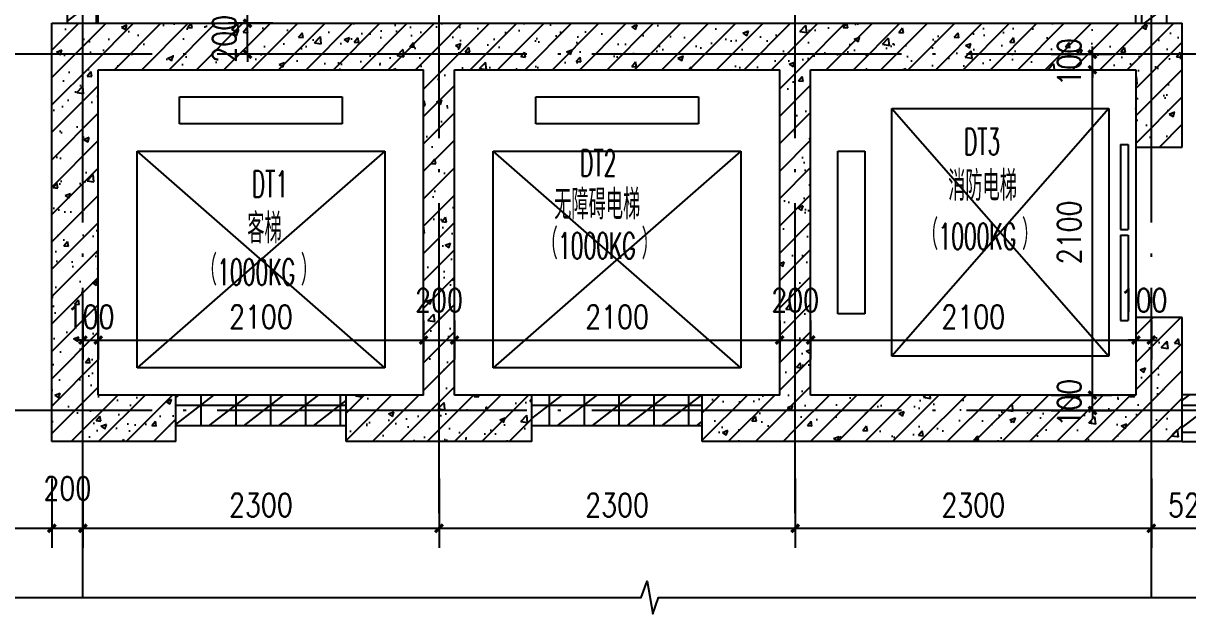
# Model space of a CAD drawing. Extents: x 718358 to 1668613, y -348838 to -159582.
# Drawn here: x 785426 to 792946, y -195072 to -191260 of the extents above; entities that cross this region are included whole.
import ezdxf

# ---------------------------------------------------------------- set-up
doc = ezdxf.new("R2010")
doc.units = 0
doc.header["$LTSCALE"] = 1000
doc.linetypes.add('DOTE', pattern=[2.42, 2, -0.2, 0.02, -0.2])
for name, color, linetype in [('建-墙体', 2, 'Continuous'), ('建-尺寸', 73, 'Continuous'), ('建-影线', 8, 'Continuous'), ('建-房间名', 7, 'Continuous'), ('建-柱子', 6, 'Continuous'), ('建-楼梯', 4, 'Continuous'), ('建-符号', 3, 'Continuous'), ('建-轴网', 14, 'DOTE'), ('建-门窗', 4, 'Continuous')]:
    doc.layers.add(name, color=color, linetype=linetype)
doc.styles.add('DIM_FONT', font='SIMPLEX.shx', dxfattribs={"width": 0.8, "bigfont": 'GBCBIG.shx'})
doc.dimstyles.new('DIMN50', dxfattribs={"dimscale": 0.5, "dimtxt": 300, "dimasz": 100, "dimexe": 250, "dimexo": 300, "dimgap": 150, "dimtad": 1, "dimdec": 0, "dimzin": 0, "dimdsep": 46, "dimtxsty": 'DIM_FONT', "dimblk": 'ARCHTICK', "dimcen": 0.09, "dimdle": 1, "dimclrt": 7, "dimazin": 2, "dimtfac": 1, "dimtdec": 0, "dimtix": 1, "dimtmove": 2, "dimatfit": 3, "dimldrblk": 'ARCHTICK', "dimfxl": 1, "dimtolj": 1, "dimtzin": 0, "dimarcsym": 0})
pattern_1 = [(0, (0, 0), (0, 175), []), (37.875, (200, 0), (-84.807639, 109.038328), []), (90, (200, 0), (-225, 1e-14), [])]
pattern_2 = [(45, (0, 0), (-88.388348, 88.388348), []), (50, (0, 0), (358.63009, -31.37607), [37.5, -412.5]), (355, (0, 0), (-69.37567, 376.09607), [30, -330]), (100.4514, (29.9, -2.6), (289.25469, 344.71977), [31.8701, -350.57106]), (46.1842, (0, 100), (533.62052, -82.7595), [56.25, -618.75]), (96.6356, (44.47, 93.1), (467.33135, 487.05894), [47.80514, -525.8565]), (351.1842, (0, 100), (467.33097, 487.0593), [45, -495]), (21, (50, 75), (298.45353, -201.30945), [37.5, -412.5]), (326, (50, 75), (121.65767, 362.57502), [30, -330]), (71.4514, (74.87, 58.22), (420.11131, 161.26525), [31.8701, -350.57106]), (37.5, (0, 0), (6.079928, 166.446927), [0, -326, 0, -335, 0, -331.25]), (7.5, (0, 0), (131.53477, 197.205856), [0, -191, 0, -318.5, 0, -126.25]), (327.5, (-111.5, 0), (266.911218, -11.277436), [0, -125, 0, -390, 0, -517.5]), (317.5, (-161.5, 0), (291.593085, 50.05249), [0, -162.5, 0, -259, 0, -367.5])]

# ---------------------------------------------------------------- blocks, each defined once
blk = doc.blocks.new('_ArchTick')
at = {"color": 0, "linetype": 'ByBlock', "const_width": 0.4}
blk.add_lwpolyline([(-0.5, -0.5), (0.5, 0.5)], dxfattribs=at)
blk = doc.blocks.new('*D1010')
at = {"layer": 'Defpoints', "color": 0, "transparency": 16777216}
for p in [(785810.9, -193029.2), (785910.9, -193029.2), (785910.9, -193305.5)]:
    blk.add_point(p, dxfattribs=at)
at = {"layer": '建-尺寸', "color": 0, "lineweight": -2, "transparency": 16777216}
for p, q in [((785810.9, -193179.2), (785810.9, -193430.5)), ((785910.9, -193179.2), (785910.9, -193430.5)), ((785810.9, -193305.5), (785760.9, -193305.5)), ((785810.9, -193305.5), (785910.9, -193305.5)), ((785910.9, -193305.5), (785960.9, -193305.5))]:
    blk.add_line(p, q, dxfattribs=at)
at = {"layer": '建-尺寸', "color": 0, "lineweight": -2, "transparency": 16777216, "xscale": 50, "yscale": 50, "zscale": 50}
blk.add_blockref('_ArchTick', (785810.9, -193305.5), dxfattribs=at)
at = {"layer": '建-尺寸', "color": 0, "lineweight": -2, "transparency": 16777216, "xscale": 50, "yscale": 50, "zscale": 50, "rotation": 180}
blk.add_blockref('_ArchTick', (785910.9, -193305.5), dxfattribs=at)
at = {"layer": '建-尺寸', "color": 7, "transparency": 16777216, "insert": (785860.9, -193155.5), "char_height": 150, "attachment_point": 5, "style": 'DIM_FONT'}
blk.add_mtext('\\A1;100', dxfattribs=at)
blk = doc.blocks.new('*D1011')
at = {"layer": 'Defpoints', "color": 0, "transparency": 16777216}
for p in [(785910.9, -193029.2), (788010.9, -193029.2), (788010.9, -193305.5)]:
    blk.add_point(p, dxfattribs=at)
at = {"layer": '建-尺寸', "color": 0, "lineweight": -2, "transparency": 16777216}
for p, q in [((785910.9, -193179.2), (785910.9, -193430.5)), ((788010.9, -193179.2), (788010.9, -193430.5)), ((785910.4, -193305.5), (788011.4, -193305.5))]:
    blk.add_line(p, q, dxfattribs=at)
at = {"layer": '建-尺寸', "color": 0, "lineweight": -2, "transparency": 16777216, "xscale": 50, "yscale": 50, "zscale": 50, "rotation": 180}
blk.add_blockref('_ArchTick', (785910.9, -193305.5), dxfattribs=at)
at = {"layer": '建-尺寸', "color": 0, "lineweight": -2, "transparency": 16777216, "xscale": 50, "yscale": 50, "zscale": 50}
blk.add_blockref('_ArchTick', (788010.9, -193305.5), dxfattribs=at)
at = {"layer": '建-尺寸', "color": 7, "transparency": 16777216, "insert": (786960.9, -193155.5), "char_height": 150, "attachment_point": 5, "style": 'DIM_FONT'}
blk.add_mtext('\\A1;2100', dxfattribs=at)
blk = doc.blocks.new('*D1012')
at = {"layer": 'Defpoints', "color": 0, "transparency": 16777216}
for p in [(788010.9, -193029.2), (788210.9, -193029.2), (788210.9, -193305.5)]:
    blk.add_point(p, dxfattribs=at)
at = {"layer": '建-尺寸', "color": 0, "lineweight": -2, "transparency": 16777216}
for p, q in [((788010.9, -193179.2), (788010.9, -193430.5)), ((788210.9, -193179.2), (788210.9, -193430.5)), ((788010.4, -193305.5), (788211.4, -193305.5))]:
    blk.add_line(p, q, dxfattribs=at)
at = {"layer": '建-尺寸', "color": 0, "lineweight": -2, "transparency": 16777216, "xscale": 50, "yscale": 50, "zscale": 50, "rotation": 180}
blk.add_blockref('_ArchTick', (788010.9, -193305.5), dxfattribs=at)
at = {"layer": '建-尺寸', "color": 0, "lineweight": -2, "transparency": 16777216, "xscale": 50, "yscale": 50, "zscale": 50}
blk.add_blockref('_ArchTick', (788210.9, -193305.5), dxfattribs=at)
at = {"layer": '建-尺寸', "color": 7, "transparency": 16777216, "insert": (788110.9, -193048), "char_height": 150, "attachment_point": 5, "style": 'DIM_FONT'}
blk.add_mtext('\\A1;200', dxfattribs=at)
blk = doc.blocks.new('*D1013')
at = {"layer": 'Defpoints', "color": 0, "transparency": 16777216}
for p in [(788210.9, -193029.2), (790310.9, -193029.2), (790310.9, -193305.5)]:
    blk.add_point(p, dxfattribs=at)
at = {"layer": '建-尺寸', "color": 0, "lineweight": -2, "transparency": 16777216}
for p, q in [((788210.9, -193179.2), (788210.9, -193430.5)), ((790310.9, -193179.2), (790310.9, -193430.5)), ((788210.4, -193305.5), (790311.4, -193305.5))]:
    blk.add_line(p, q, dxfattribs=at)
at = {"layer": '建-尺寸', "color": 0, "lineweight": -2, "transparency": 16777216, "xscale": 50, "yscale": 50, "zscale": 50, "rotation": 180}
blk.add_blockref('_ArchTick', (788210.9, -193305.5), dxfattribs=at)
at = {"layer": '建-尺寸', "color": 0, "lineweight": -2, "transparency": 16777216, "xscale": 50, "yscale": 50, "zscale": 50}
blk.add_blockref('_ArchTick', (790310.9, -193305.5), dxfattribs=at)
at = {"layer": '建-尺寸', "color": 7, "transparency": 16777216, "insert": (789260.9, -193155.5), "char_height": 150, "attachment_point": 5, "style": 'DIM_FONT'}
blk.add_mtext('\\A1;2100', dxfattribs=at)
blk = doc.blocks.new('*D1014')
at = {"layer": 'Defpoints', "color": 0, "transparency": 16777216}
for p in [(790310.9, -193029.2), (790510.9, -193029.2), (790510.9, -193305.5)]:
    blk.add_point(p, dxfattribs=at)
at = {"layer": '建-尺寸', "color": 0, "lineweight": -2, "transparency": 16777216}
for p, q in [((790310.9, -193179.2), (790310.9, -193430.5)), ((790510.9, -193179.2), (790510.9, -193430.5)), ((790310.4, -193305.5), (790511.4, -193305.5))]:
    blk.add_line(p, q, dxfattribs=at)
at = {"layer": '建-尺寸', "color": 0, "lineweight": -2, "transparency": 16777216, "xscale": 50, "yscale": 50, "zscale": 50, "rotation": 180}
blk.add_blockref('_ArchTick', (790310.9, -193305.5), dxfattribs=at)
at = {"layer": '建-尺寸', "color": 0, "lineweight": -2, "transparency": 16777216, "xscale": 50, "yscale": 50, "zscale": 50}
blk.add_blockref('_ArchTick', (790510.9, -193305.5), dxfattribs=at)
at = {"layer": '建-尺寸', "color": 7, "transparency": 16777216, "insert": (790410.9, -193048), "char_height": 150, "attachment_point": 5, "style": 'DIM_FONT'}
blk.add_mtext('\\A1;200', dxfattribs=at)
blk = doc.blocks.new('*D1015')
at = {"layer": 'Defpoints', "color": 0, "transparency": 16777216}
for p in [(790510.9, -193029.2), (792610.9, -193029.2), (792610.9, -193305.5)]:
    blk.add_point(p, dxfattribs=at)
at = {"layer": '建-尺寸', "color": 0, "lineweight": -2, "transparency": 16777216}
for p, q in [((790510.9, -193179.2), (790510.9, -193430.5)), ((792610.9, -193179.2), (792610.9, -193430.5)), ((790510.4, -193305.5), (792611.4, -193305.5))]:
    blk.add_line(p, q, dxfattribs=at)
at = {"layer": '建-尺寸', "color": 0, "lineweight": -2, "transparency": 16777216, "xscale": 50, "yscale": 50, "zscale": 50, "rotation": 180}
blk.add_blockref('_ArchTick', (790510.9, -193305.5), dxfattribs=at)
at = {"layer": '建-尺寸', "color": 0, "lineweight": -2, "transparency": 16777216, "xscale": 50, "yscale": 50, "zscale": 50}
blk.add_blockref('_ArchTick', (792610.9, -193305.5), dxfattribs=at)
at = {"layer": '建-尺寸', "color": 7, "transparency": 16777216, "insert": (791560.9, -193155.5), "char_height": 150, "attachment_point": 5, "style": 'DIM_FONT'}
blk.add_mtext('\\A1;2100', dxfattribs=at)
blk = doc.blocks.new('*D1016')
at = {"layer": 'Defpoints', "color": 0, "transparency": 16777216}
for p in [(792610.9, -193029.2), (792710.9, -193029.2), (792710.9, -193305.5)]:
    blk.add_point(p, dxfattribs=at)
at = {"layer": '建-尺寸', "color": 0, "lineweight": -2, "transparency": 16777216}
for p, q in [((792610.9, -193179.2), (792610.9, -193430.5)), ((792710.9, -193179.2), (792710.9, -193430.5)), ((792610.9, -193305.5), (792560.9, -193305.5)), ((792610.9, -193305.5), (792710.9, -193305.5)), ((792710.9, -193305.5), (792760.9, -193305.5))]:
    blk.add_line(p, q, dxfattribs=at)
at = {"layer": '建-尺寸', "color": 0, "lineweight": -2, "transparency": 16777216, "xscale": 50, "yscale": 50, "zscale": 50}
blk.add_blockref('_ArchTick', (792610.9, -193305.5), dxfattribs=at)
at = {"layer": '建-尺寸', "color": 0, "lineweight": -2, "transparency": 16777216, "xscale": 50, "yscale": 50, "zscale": 50, "rotation": 180}
blk.add_blockref('_ArchTick', (792710.9, -193305.5), dxfattribs=at)
at = {"layer": '建-尺寸', "color": 7, "transparency": 16777216, "insert": (792660.9, -193048), "char_height": 150, "attachment_point": 5, "style": 'DIM_FONT'}
blk.add_mtext('\\A1;100', dxfattribs=at)
blk = doc.blocks.new('*D1017')
at = {"layer": 'Defpoints', "color": 0, "transparency": 16777216}
for p in [(791913, -193660.3), (792330.4, -193660.3), (791913, -193760.4)]:
    blk.add_point(p, dxfattribs=at)
at = {"layer": '建-尺寸', "color": 0, "lineweight": -2, "transparency": 16777216}
for p, q in [((792330.4, -193660.3), (792330.4, -193610.3)), ((792063, -193660.3), (792455.4, -193660.3)), ((792330.4, -193760.4), (792330.4, -193660.3)), ((792063, -193760.4), (792455.4, -193760.4)), ((792330.4, -193760.4), (792330.4, -193810.4))]:
    blk.add_line(p, q, dxfattribs=at)
at = {"layer": '建-尺寸', "color": 0, "lineweight": -2, "transparency": 16777216, "xscale": 50, "yscale": 50, "zscale": 50}
for p, rotation in [((792330.4, -193660.3), 270), ((792330.4, -193760.4), 90)]:
    blk.add_blockref('_ArchTick', p, dxfattribs=dict(at, rotation=rotation))
at = {"layer": '建-尺寸', "color": 7, "transparency": 16777216, "insert": (792180.4, -193710.4), "char_height": 150, "attachment_point": 5, "rotation": 90, "style": 'DIM_FONT'}
blk.add_mtext('\\A1;100', dxfattribs=at)
blk = doc.blocks.new('*D1018')
at = {"layer": 'Defpoints', "color": 0, "transparency": 16777216}
for p in [(791913, -191560.3), (792330.4, -191560.3), (791913, -193660.3)]:
    blk.add_point(p, dxfattribs=at)
at = {"layer": '建-尺寸', "color": 0, "lineweight": -2, "transparency": 16777216}
for p, q in [((792063, -191560.3), (792455.4, -191560.3)), ((792330.4, -193660.8), (792330.4, -191559.8)), ((792063, -193660.3), (792455.4, -193660.3))]:
    blk.add_line(p, q, dxfattribs=at)
at = {"layer": '建-尺寸', "color": 0, "lineweight": -2, "transparency": 16777216, "xscale": 50, "yscale": 50, "zscale": 50}
for p, rotation in [((792330.4, -191560.3), 90), ((792330.4, -193660.3), 270)]:
    blk.add_blockref('_ArchTick', p, dxfattribs=dict(at, rotation=rotation))
at = {"layer": '建-尺寸', "color": 7, "transparency": 16777216, "insert": (792180.4, -192610.3), "char_height": 150, "attachment_point": 5, "rotation": 90, "style": 'DIM_FONT'}
blk.add_mtext('\\A1;2100', dxfattribs=at)
blk = doc.blocks.new('*D1019')
at = {"layer": 'Defpoints', "color": 0, "transparency": 16777216}
for p in [(791913, -191460.1), (792330.4, -191460.1), (791913, -191560.3)]:
    blk.add_point(p, dxfattribs=at)
at = {"layer": '建-尺寸', "color": 0, "lineweight": -2, "transparency": 16777216}
for p, q in [((792330.4, -191460.1), (792330.4, -191410.1)), ((792063, -191460.1), (792455.4, -191460.1)), ((792330.4, -191560.3), (792330.4, -191460.1)), ((792063, -191560.3), (792455.4, -191560.3)), ((792330.4, -191560.3), (792330.4, -191610.3))]:
    blk.add_line(p, q, dxfattribs=at)
at = {"layer": '建-尺寸', "color": 0, "lineweight": -2, "transparency": 16777216, "xscale": 50, "yscale": 50, "zscale": 50}
for p, rotation in [((792330.4, -191460.1), 270), ((792330.4, -191560.3), 90)]:
    blk.add_blockref('_ArchTick', p, dxfattribs=dict(at, rotation=rotation))
at = {"layer": '建-尺寸', "color": 7, "transparency": 16777216, "insert": (792180.4, -191510.2), "char_height": 150, "attachment_point": 5, "rotation": 90, "style": 'DIM_FONT'}
blk.add_mtext('\\A1;100', dxfattribs=at)
blk = doc.blocks.new('*D1028')
at = {"layer": 'Defpoints', "color": 0, "transparency": 16777216}
for p in [(792710.9, -194049.2), (793235.9, -194049.2), (793235.9, -194521)]:
    blk.add_point(p, dxfattribs=at)
at = {"layer": '建-尺寸', "color": 0, "lineweight": -2, "transparency": 16777216}
for p, q in [((792710.9, -194199.2), (792710.9, -194646)), ((793235.9, -194199.2), (793235.9, -194646)), ((792710.4, -194521), (793236.4, -194521))]:
    blk.add_line(p, q, dxfattribs=at)
at = {"layer": '建-尺寸', "color": 0, "lineweight": -2, "transparency": 16777216, "xscale": 50, "yscale": 50, "zscale": 50, "rotation": 180}
blk.add_blockref('_ArchTick', (792710.9, -194521), dxfattribs=at)
at = {"layer": '建-尺寸', "color": 0, "lineweight": -2, "transparency": 16777216, "xscale": 50, "yscale": 50, "zscale": 50}
blk.add_blockref('_ArchTick', (793235.9, -194521), dxfattribs=at)
at = {"layer": '建-尺寸', "color": 7, "transparency": 16777216, "insert": (792973.4, -194371), "char_height": 150, "attachment_point": 5, "style": 'DIM_FONT'}
blk.add_mtext('\\A1;525', dxfattribs=at)
blk = doc.blocks.new('*D1029')
at = {"layer": 'Defpoints', "color": 0, "transparency": 16777216}
for p in [(790410.9, -194049.2), (792710.9, -194049.2), (792710.9, -194521)]:
    blk.add_point(p, dxfattribs=at)
at = {"layer": '建-尺寸', "color": 0, "lineweight": -2, "transparency": 16777216}
for p, q in [((790410.9, -194199.2), (790410.9, -194646)), ((792710.9, -194199.2), (792710.9, -194646)), ((790410.4, -194521), (792711.4, -194521))]:
    blk.add_line(p, q, dxfattribs=at)
at = {"layer": '建-尺寸', "color": 0, "lineweight": -2, "transparency": 16777216, "xscale": 50, "yscale": 50, "zscale": 50, "rotation": 180}
blk.add_blockref('_ArchTick', (790410.9, -194521), dxfattribs=at)
at = {"layer": '建-尺寸', "color": 0, "lineweight": -2, "transparency": 16777216, "xscale": 50, "yscale": 50, "zscale": 50}
blk.add_blockref('_ArchTick', (792710.9, -194521), dxfattribs=at)
at = {"layer": '建-尺寸', "color": 7, "transparency": 16777216, "insert": (791560.9, -194371), "char_height": 150, "attachment_point": 5, "style": 'DIM_FONT'}
blk.add_mtext('\\A1;2300', dxfattribs=at)
blk = doc.blocks.new('*D1030')
at = {"layer": 'Defpoints', "color": 0, "transparency": 16777216}
for p in [(788110.9, -194049.2), (790410.9, -194049.2), (790410.9, -194521)]:
    blk.add_point(p, dxfattribs=at)
at = {"layer": '建-尺寸', "color": 0, "lineweight": -2, "transparency": 16777216}
for p, q in [((788110.9, -194199.2), (788110.9, -194646)), ((790410.9, -194199.2), (790410.9, -194646)), ((788110.4, -194521), (790411.4, -194521))]:
    blk.add_line(p, q, dxfattribs=at)
at = {"layer": '建-尺寸', "color": 0, "lineweight": -2, "transparency": 16777216, "xscale": 50, "yscale": 50, "zscale": 50, "rotation": 180}
blk.add_blockref('_ArchTick', (788110.9, -194521), dxfattribs=at)
at = {"layer": '建-尺寸', "color": 0, "lineweight": -2, "transparency": 16777216, "xscale": 50, "yscale": 50, "zscale": 50}
blk.add_blockref('_ArchTick', (790410.9, -194521), dxfattribs=at)
at = {"layer": '建-尺寸', "color": 7, "transparency": 16777216, "insert": (789260.9, -194371), "char_height": 150, "attachment_point": 5, "style": 'DIM_FONT'}
blk.add_mtext('\\A1;2300', dxfattribs=at)
blk = doc.blocks.new('*D1031')
at = {"layer": 'Defpoints', "color": 0, "transparency": 16777216}
for p in [(785810.9, -194049.2), (788110.9, -194049.2), (788110.9, -194521)]:
    blk.add_point(p, dxfattribs=at)
at = {"layer": '建-尺寸', "color": 0, "lineweight": -2, "transparency": 16777216}
for p, q in [((785810.9, -194199.2), (785810.9, -194646)), ((788110.9, -194199.2), (788110.9, -194646)), ((785810.4, -194521), (788111.4, -194521))]:
    blk.add_line(p, q, dxfattribs=at)
at = {"layer": '建-尺寸', "color": 0, "lineweight": -2, "transparency": 16777216, "xscale": 50, "yscale": 50, "zscale": 50, "rotation": 180}
blk.add_blockref('_ArchTick', (785810.9, -194521), dxfattribs=at)
at = {"layer": '建-尺寸', "color": 0, "lineweight": -2, "transparency": 16777216, "xscale": 50, "yscale": 50, "zscale": 50}
blk.add_blockref('_ArchTick', (788110.9, -194521), dxfattribs=at)
at = {"layer": '建-尺寸', "color": 7, "transparency": 16777216, "insert": (786960.9, -194371), "char_height": 150, "attachment_point": 5, "style": 'DIM_FONT'}
blk.add_mtext('\\A1;2300', dxfattribs=at)
blk = doc.blocks.new('*D1032')
at = {"layer": 'Defpoints', "color": 0, "transparency": 16777216}
for p in [(785610.9, -194049.2), (785810.9, -194049.2), (785810.9, -194521)]:
    blk.add_point(p, dxfattribs=at)
at = {"layer": '建-尺寸', "color": 0, "lineweight": -2, "transparency": 16777216}
for p, q in [((785610.9, -194199.2), (785610.9, -194646)), ((785810.9, -194199.2), (785810.9, -194646)), ((785610.4, -194521), (785811.4, -194521))]:
    blk.add_line(p, q, dxfattribs=at)
at = {"layer": '建-尺寸', "color": 0, "lineweight": -2, "transparency": 16777216, "xscale": 50, "yscale": 50, "zscale": 50, "rotation": 180}
blk.add_blockref('_ArchTick', (785610.9, -194521), dxfattribs=at)
at = {"layer": '建-尺寸', "color": 0, "lineweight": -2, "transparency": 16777216, "xscale": 50, "yscale": 50, "zscale": 50}
blk.add_blockref('_ArchTick', (785810.9, -194521), dxfattribs=at)
at = {"layer": '建-尺寸', "color": 7, "transparency": 16777216, "insert": (785710.9, -194263.5), "char_height": 150, "attachment_point": 5, "style": 'DIM_FONT'}
blk.add_mtext('\\A1;200', dxfattribs=at)
blk = doc.blocks.new('*D1033')
at = {"layer": 'Defpoints', "color": 0, "transparency": 16777216}
for p in [(784310.9, -194049.2), (785610.9, -194049.2), (785610.9, -194521)]:
    blk.add_point(p, dxfattribs=at)
at = {"layer": '建-尺寸', "color": 0, "lineweight": -2, "transparency": 16777216}
for p, q in [((784310.9, -194199.2), (784310.9, -194646)), ((785610.9, -194199.2), (785610.9, -194646)), ((784310.4, -194521), (785611.4, -194521))]:
    blk.add_line(p, q, dxfattribs=at)
at = {"layer": '建-尺寸', "color": 0, "lineweight": -2, "transparency": 16777216, "xscale": 50, "yscale": 50, "zscale": 50, "rotation": 180}
blk.add_blockref('_ArchTick', (784310.9, -194521), dxfattribs=at)
at = {"layer": '建-尺寸', "color": 0, "lineweight": -2, "transparency": 16777216, "xscale": 50, "yscale": 50, "zscale": 50}
blk.add_blockref('_ArchTick', (785610.9, -194521), dxfattribs=at)
at = {"layer": '建-尺寸', "color": 7, "transparency": 16777216, "insert": (784960.9, -194371), "char_height": 150, "attachment_point": 5, "style": 'DIM_FONT'}
blk.add_mtext('\\A1;1300', dxfattribs=at)
blk = doc.blocks.new('*D3348')
at = {"layer": 'Defpoints', "color": 0, "transparency": 16777216}
for p in [(786874.1, -190060.1), (787187.8, -190060.1), (787187.8, -191260.3)]:
    blk.add_point(p, dxfattribs=at)
at = {"layer": '建-尺寸', "color": 0, "lineweight": -2, "transparency": 16777216}
for p, q in [((787037.8, -190060.1), (786749.1, -190060.1)), ((786874.1, -191260.8), (786874.1, -190059.6)), ((787037.8, -191260.3), (786749.1, -191260.3))]:
    blk.add_line(p, q, dxfattribs=at)
at = {"layer": '建-尺寸', "color": 0, "lineweight": -2, "transparency": 16777216, "xscale": 50, "yscale": 50, "zscale": 50}
for p, rotation in [((786874.1, -190060.1), 90), ((786874.1, -191260.3), 270)]:
    blk.add_blockref('_ArchTick', p, dxfattribs=dict(at, rotation=rotation))
at = {"layer": '建-尺寸', "color": 7, "transparency": 16777216, "insert": (786724.1, -190660.2), "char_height": 150, "attachment_point": 5, "rotation": 90, "style": 'DIM_FONT'}
blk.add_mtext('\\A1;1200', dxfattribs=at)
blk = doc.blocks.new('*D3349')
at = {"layer": 'Defpoints', "color": 0, "transparency": 16777216}
for p in [(786874.1, -191260.3), (787187.8, -191260.3), (787187.8, -191460.1)]:
    blk.add_point(p, dxfattribs=at)
at = {"layer": '建-尺寸', "color": 0, "lineweight": -2, "transparency": 16777216}
for p, q in [((786874.1, -191260.3), (786874.1, -191210.3)), ((787037.8, -191260.3), (786749.1, -191260.3)), ((786874.1, -191460.1), (786874.1, -191260.3)), ((787037.8, -191460.1), (786749.1, -191460.1)), ((786874.1, -191460.1), (786874.1, -191510.1))]:
    blk.add_line(p, q, dxfattribs=at)
at = {"layer": '建-尺寸', "color": 0, "lineweight": -2, "transparency": 16777216, "xscale": 50, "yscale": 50, "zscale": 50}
for p, rotation in [((786874.1, -191260.3), 270), ((786874.1, -191460.1), 90)]:
    blk.add_blockref('_ArchTick', p, dxfattribs=dict(at, rotation=rotation))
at = {"layer": '建-尺寸', "color": 7, "transparency": 16777216, "insert": (786724.1, -191360.2), "char_height": 150, "attachment_point": 5, "rotation": 90, "style": 'DIM_FONT'}
blk.add_mtext('\\A1;200', dxfattribs=at)

msp = doc.modelspace()

# ---------------------------------------------------------------- hatches: boundary and pattern name
at = {"layer": '建-影线'}
h = msp.add_hatch(dxfattribs=at)
h.set_pattern_fill('空心砖', color=256, scale=50, style=0)
h.set_pattern_definition(pattern_1)
h.paths.add_polyline_path([(785710.9, -191260.3), (785910.9, -191260.3), (785910.9, -189660.1), (785777.6, -189693.5), (785710.9, -189760.1)])
h = msp.add_hatch(dxfattribs=at)
h.set_pattern_fill('空心砖', color=256, scale=50, style=0)
h.set_pattern_definition(pattern_1)
h.paths.add_polyline_path([(792610.9, -191260.3), (792810.9, -191260.3), (792810.9, -189760.1), (792744.2, -189693.5), (792610.9, -189660.1)])
h = msp.add_hatch(dxfattribs=at)
h.set_pattern_fill('钢筋混凝土', color=256, scale=50, style=0)
h.set_pattern_definition(pattern_2)
h.paths.add_polyline_path([(785610.9, -193960.3), (785910.9, -193660.3), (785910.9, -191560.3), (785610.9, -191260.3)])
h = msp.add_hatch(dxfattribs=at)
h.set_pattern_fill('钢筋混凝土', color=256, scale=50, style=0)
h.set_pattern_definition(pattern_2)
h.paths.add_polyline_path([(785610.9, -191260.3), (785910.9, -191560.3), (788010.9, -191560.3), (788111, -191460.3), (788111.2, -191260.3)])
h = msp.add_hatch(dxfattribs=at)
h.set_pattern_fill('钢筋混凝土', color=256, scale=50, style=0)
h.set_pattern_definition(pattern_2)
h.paths.add_polyline_path([(788111, -191460.3), (788210.9, -191560.3), (790310.9, -191560.3), (790411, -191460.3), (790411.2, -191260.3), (788111.2, -191260.3)])
h = msp.add_hatch(dxfattribs=at)
h.set_pattern_fill('钢筋混凝土', color=256, scale=50, style=0)
h.set_pattern_definition(pattern_2)
h.paths.add_polyline_path([(790411, -191460.3), (790510.9, -191560.3), (792610.9, -191560.3), (792910.9, -191260.3), (790411.2, -191260.3)])
h = msp.add_hatch(dxfattribs=at)
h.set_pattern_fill('钢筋混凝土', color=256, scale=50, style=0)
h.set_pattern_definition(pattern_2)
h.paths.add_polyline_path([(792610.9, -191560.3), (792610.9, -192060.1), (792910.9, -192060.1), (792910.9, -191260.3)])
h = msp.add_hatch(dxfattribs=at)
h.set_pattern_fill('钢筋混凝土', color=256, scale=50, style=0)
h.set_pattern_definition(pattern_2)
h.paths.add_polyline_path([(788111, -193760.3), (788210.9, -193660.3), (788210.9, -191560.3), (788111, -191460.3), (788010.9, -191560.3), (788010.9, -193660.3)])
h = msp.add_hatch(dxfattribs=at)
h.set_pattern_fill('钢筋混凝土', color=256, scale=50, style=0)
h.set_pattern_definition(pattern_2)
h.paths.add_polyline_path([(790411, -193760.3), (790510.9, -193660.3), (790510.9, -191560.3), (790411, -191460.3), (790310.9, -191560.3), (790310.9, -193660.3)])
h = msp.add_hatch(dxfattribs=at)
h.set_pattern_fill('钢筋混凝土', color=256, scale=50, style=0)
h.set_pattern_definition(pattern_2)
h.paths.add_polyline_path([(792910.9, -193960.3), (792910.9, -193160.1), (792610.9, -193160.1), (792610.9, -193660.3)])
h = msp.add_hatch(dxfattribs=at)
h.set_pattern_fill('钢筋混凝土', color=256, scale=50, style=0)
h.set_pattern_definition(pattern_2)
h.paths.add_polyline_path([(786410.9, -193660.3), (785910.9, -193660.3), (785610.9, -193960.3), (786410.9, -193960.3)])
h = msp.add_hatch(dxfattribs=at)
h.set_pattern_fill('空心砖', color=256, scale=50, style=0)
h.set_pattern_definition(pattern_1)
h.paths.add_polyline_path([(787510.9, -193860.3), (787510.9, -193660.3), (786410.9, -193660.3), (786410.9, -193860.3)])
h = msp.add_hatch(dxfattribs=at)
h.set_pattern_fill('钢筋混凝土', color=256, scale=50, style=0)
h.set_pattern_definition(pattern_2)
h.paths.add_polyline_path([(788111, -193760.3), (788010.9, -193660.3), (787510.9, -193660.3), (787510.9, -193960.3), (788111.2, -193960.3)])
h = msp.add_hatch(dxfattribs=at)
h.set_pattern_fill('钢筋混凝土', color=256, scale=50, style=0)
h.set_pattern_definition(pattern_2)
h.paths.add_polyline_path([(788710.9, -193660.3), (788210.9, -193660.3), (788111, -193760.3), (788111.2, -193960.3), (788710.9, -193960.3)])
h = msp.add_hatch(dxfattribs=at)
h.set_pattern_fill('空心砖', color=256, scale=50, style=0)
h.set_pattern_definition(pattern_1)
h.paths.add_polyline_path([(789810.9, -193860.3), (789810.9, -193660.3), (788710.9, -193660.3), (788710.9, -193860.3)])
h = msp.add_hatch(dxfattribs=at)
h.set_pattern_fill('钢筋混凝土', color=256, scale=50, style=0)
h.set_pattern_definition(pattern_2)
h.paths.add_polyline_path([(790411, -193760.3), (790310.9, -193660.3), (789810.9, -193660.3), (789810.9, -193960.3), (790411.2, -193960.3)])
h = msp.add_hatch(dxfattribs=at)
h.set_pattern_fill('钢筋混凝土', color=256, scale=50, style=0)
h.set_pattern_definition(pattern_2)
h.paths.add_polyline_path([(792910.9, -193960.3), (792610.9, -193660.3), (790510.9, -193660.3), (790411, -193760.3), (790411.2, -193960.3)])
h = msp.add_hatch(dxfattribs=at)
h.set_pattern_fill('空心砖', color=256, scale=50, style=0)
h.set_pattern_definition(pattern_1)
h.paths.add_polyline_path([(792910.9, -193960.1), (793235.9, -193960.1), (793235.9, -193660.1), (792910.9, -193660.1)])

# ---------------------------------------------------------------- linework, layer by layer
at = {"layer": '建-墙体'}
for p, q in [((785910.9, -191260.3), (785910.9, -189660.1)), ((792610.9, -191260.3), (792610.9, -189660.1)), ((785710.9, -191260.3), (785710.9, -189760.1)), ((792810.9, -191260.3), (792810.9, -189760.1)), ((787510.9, -193660.3), (786410.9, -193660.3)), ((789810.9, -193660.3), (788710.9, -193660.3)), ((793235.9, -193660.1), (792910.9, -193660.1)), ((787510.9, -193860.3), (786410.9, -193860.3)), ((789810.9, -193860.3), (788710.9, -193860.3)), ((792910.9, -193960.1), (793235.9, -193960.1))]:
    msp.add_line(p, q, dxfattribs=at)
at = {"layer": '建-柱子'}
for p, q in [((785610.9, -193960.3), (785610.9, -191260.3)), ((785610.9, -191260.3), (788111.2, -191260.3)), ((788111.2, -191260.3), (790411.2, -191260.3)), ((790411.2, -191260.3), (792910.9, -191260.3)), ((792910.9, -192060.1), (792910.9, -191260.3)), ((785910.9, -193660.3), (785910.9, -191560.3)), ((785910.9, -191560.3), (788010.9, -191560.3)), ((788010.9, -193660.3), (788010.9, -191560.3)), ((788210.9, -193660.3), (788210.9, -191560.3)), ((788210.9, -191560.3), (790310.9, -191560.3)), ((790310.9, -193660.3), (790310.9, -191560.3)), ((790510.9, -193660.3), (790510.9, -191560.3)), ((790510.9, -191560.3), (792610.9, -191560.3)), ((792610.9, -191560.3), (792610.9, -192060.1)), ((792610.9, -192060.1), (792910.9, -192060.1)), ((792910.9, -193160.1), (792610.9, -193160.1)), ((792610.9, -193160.1), (792610.9, -193660.3)), ((792910.9, -193960.3), (792910.9, -193160.1)), ((786410.9, -193660.3), (785910.9, -193660.3)), ((786410.9, -193960.3), (786410.9, -193660.3)), ((788010.9, -193660.3), (787510.9, -193660.3)), ((787510.9, -193960.3), (787510.9, -193660.3)), ((788710.9, -193660.3), (788210.9, -193660.3)), ((788710.9, -193960.3), (788710.9, -193660.3)), ((790310.9, -193660.3), (789810.9, -193660.3)), ((789810.9, -193960.3), (789810.9, -193660.3)), ((792610.9, -193660.3), (790510.9, -193660.3)), ((786410.9, -193960.3), (785610.9, -193960.3)), ((788111.2, -193960.3), (787510.9, -193960.3)), ((788710.9, -193960.3), (788111.2, -193960.3)), ((790411.2, -193960.3), (789810.9, -193960.3)), ((792910.9, -193960.3), (790411.2, -193960.3))]:
    msp.add_line(p, q, dxfattribs=at)
at = {"layer": '建-楼梯'}
for p, q in [((786435.9, -191910.1), (786435.9, -191735.1)), ((786435.9, -191735.1), (787485.9, -191735.1)), ((787485.9, -191735.1), (787485.9, -191910.1)), ((788735.9, -191910.1), (788735.9, -191735.1)), ((788735.9, -191735.1), (789785.9, -191735.1)), ((789785.9, -191735.1), (789785.9, -191910.1)), ((791035.9, -191810.1), (792435.9, -191810.1)), ((792435.9, -191810.1), (791035.9, -193410.1)), ((791035.9, -193410.1), (791035.9, -191810.1)), ((791035.9, -191810.1), (792435.9, -193410.1)), ((792435.9, -191810.1), (792435.9, -193410.1)), ((787485.9, -191910.1), (786435.9, -191910.1)), ((789785.9, -191910.1), (788735.9, -191910.1)), ((787760.9, -193485.1), (786160.9, -192085.1)), ((786160.9, -193485.1), (786160.9, -192085.1)), ((786160.9, -192085.1), (787760.9, -192085.1)), ((787760.9, -192085.1), (786160.9, -193485.1)), ((787760.9, -192085.1), (787760.9, -193485.1)), ((788460.9, -192085.1), (790060.9, -192085.1)), ((790060.9, -192085.1), (788460.9, -193485.1)), ((788460.9, -193485.1), (788460.9, -192085.1)), ((790060.9, -193485.1), (788460.9, -192085.1)), ((790060.9, -192085.1), (790060.9, -193485.1)), ((790685.9, -192085.1), (790860.9, -192085.1)), ((790685.9, -193135.1), (790685.9, -192085.1)), ((790860.9, -192085.1), (790860.9, -193135.1)), ((790860.9, -193135.1), (790685.9, -193135.1)), ((792435.9, -193410.1), (791035.9, -193410.1)), ((787760.9, -193485.1), (786160.9, -193485.1)), ((790060.9, -193485.1), (788460.9, -193485.1))]:
    msp.add_line(p, q, dxfattribs=at)
at = {"layer": '建-符号'}
msp.add_lwpolyline([(783007.6, -194967.3), (789416.5, -194967.3), (789454.7, -194862.3), (789491.8, -195072.3), (789529, -194967.3), (795937.9, -194967.3)], dxfattribs=at)
at = {"layer": '建-轴网'}
for p, q in [((785810.9, -194967.3), (785810.9, -188052.4)), ((788110.9, -194422.3), (788110.9, -188052.4)), ((790410.9, -194422.3), (790410.9, -188052.4)), ((792710.9, -194967.3), (792710.9, -188052.4)), ((795937.9, -191460.1), (783007.6, -191460.1)), ((795937.9, -193760.1), (783007.6, -193760.1))]:
    msp.add_line(p, q, dxfattribs=at)
at = {"layer": '建-门窗'}
for p, q in [((792510.9, -192041.8), (792510.9, -192591.8)), ((792510.9, -192041.8), (792560.9, -192041.8)), ((792560.9, -192041.8), (792560.9, -192591.8)), ((792610.9, -192060.1), (792610.9, -193160.1)), ((792510.9, -192591.8), (792560.9, -192591.8)), ((792510.9, -192628.5), (792560.9, -192628.5)), ((792510.9, -192628.5), (792510.9, -193178.5)), ((792560.9, -192628.5), (792560.9, -193178.5)), ((792510.9, -193178.5), (792560.9, -193178.5))]:
    msp.add_line(p, q, dxfattribs=at)

# ---------------------------------------------------------------- texts
at = {"layer": '建-房间名', "style": 'DIM_FONT'}
for s, height, width, p in [('DT3', 170, 0.564706, (791500.4, -192108.9)), ('DT2', 170, 0.564706, (789022.1, -192247.6)), ('消防电梯', 192.91, 0.8, (791398.7, -192406.4)), ('DT1', 170, 0.564706, (786902.1, -192383.9)), ('无障碍电梯', 192.91, 0.8, (788854.7, -192526.8)), ('客梯', 192.91, 0.8, (786872.8, -192681.4)), ('（', 192.9, 0.8, (788767.2, -192781.2)), ('）', 192.9, 0.8, (789419, -192781.2)), ('（', 192.9, 0.8, (791223.6, -192721.3)), ('1000KG', 170, 0.564706, (791336, -192721.3)), ('）', 192.9, 0.8, (791875.4, -192721.3)), ('1000KG', 170, 0.564706, (788879.5, -192781.2)), ('（', 192.9, 0.8, (786566.4, -192951.3)), ('1000KG', 170, 0.564706, (786678.8, -192951.3)), ('）', 192.9, 0.8, (787218.2, -192951.3))]:
    msp.add_text(s, height=height, dxfattribs=dict(at, width=width)).set_placement(p)

# ---------------------------------------------------------------- dimensions: what is measured, and where the dimension line sits
at = {"layer": '建-尺寸'}
for p1, p2, distance, picture, middle in [((787187.8, -191260.3), (787187.8, -190060.1), 313.8, '*D3348', (786724.1, -190660.2)), ((787187.8, -191460.1), (787187.8, -191260.3), 313.8, '*D3349', (786724.1, -191360.2)), ((791913, -191560.3), (791913, -191460.1), -417.4, '*D1019', (792180.4, -191510.2)), ((791913, -193660.3), (791913, -191560.3), -417.4, '*D1018', (792180.4, -192610.3)), ((785810.9, -193029.2), (785910.9, -193029.2), -276.3, '*D1010', (785860.9, -193155.5)), ((785910.9, -193029.2), (788010.9, -193029.2), -276.3, '*D1011', (786960.9, -193155.5)), ((788210.9, -193029.2), (790310.9, -193029.2), -276.3, '*D1013', (789260.9, -193155.5)), ((790510.9, -193029.2), (792610.9, -193029.2), -276.3, '*D1015', (791560.9, -193155.5)), ((791913, -193760.4), (791913, -193660.3), -417.4, '*D1017', (792180.4, -193710.4)), ((784310.9, -194049.2), (785610.9, -194049.2), -471.7, '*D1033', (784960.9, -194371)), ((785810.9, -194049.2), (788110.9, -194049.2), -471.7, '*D1031', (786960.9, -194371)), ((788110.9, -194049.2), (790410.9, -194049.2), -471.7, '*D1030', (789260.9, -194371)), ((790410.9, -194049.2), (792710.9, -194049.2), -471.7, '*D1029', (791560.9, -194371)), ((792710.9, -194049.2), (793235.9, -194049.2), -471.7, '*D1028', (792973.4, -194371))]:
    dim = msp.add_aligned_dim(p1=p1, p2=p2, distance=distance, dimstyle='DIMN50', dxfattribs=at)
    dim.commit()
    dim.dimension.update_dxf_attribs({"geometry": picture, "text_midpoint": middle})
for base, p1, p2, angle, picture, middle in [((788210.9, -193305.5), (788010.9, -193029.2), (788210.9, -193029.2), 0, '*D1012', (788110.9, -193048)), ((790510.9, -193305.5), (790310.9, -193029.2), (790510.9, -193029.2), 0, '*D1014', (790410.9, -193048)), ((792710.9, -193305.5), (792610.9, -193029.2), (792710.9, -193029.2), 0, '*D1016', (792660.9, -193048)), ((785810.9, -194521), (785610.9, -194049.2), (785810.9, -194049.2), 360, '*D1032', (785710.9, -194263.5))]:
    dim = msp.add_linear_dim(base=base, p1=p1, p2=p2, angle=angle, dimstyle='DIMN50', dxfattribs=at)
    dim.commit()
    dim.dimension.update_dxf_attribs({"geometry": picture, "text_midpoint": middle, "dimtype": 161})

doc.saveas('drawing.dxf')
